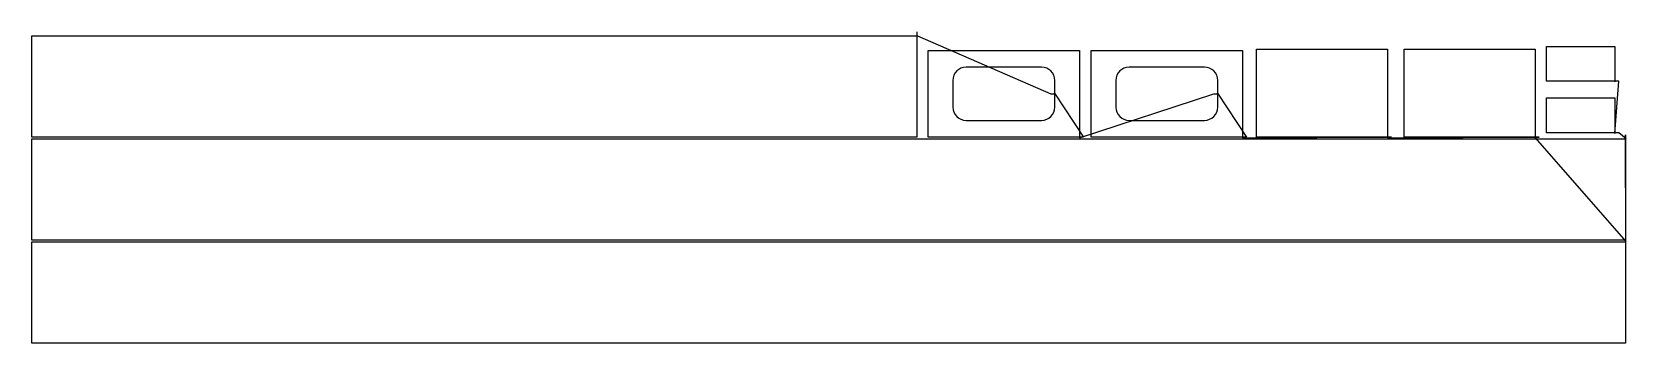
# Model space of a CAD drawing. Header units: metres. Extents: x 15 to 11970, y 15 to 2352.
import ezdxf

# ---------------------------------------------------------------- set-up
doc = ezdxf.new("R2010")
doc.units = ezdxf.units.M

msp = doc.modelspace()

# ---------------------------------------------------------------- linework, layer by layer
at = {"layer": 'TOOL_0'}
for p, q in [((15, 1561.879), (15, 2321.879)), ((15, 2321.879), (6651, 2321.879)), ((6651, 2351.879), (6651, 2321.879)), ((6651, 2321.879), (6651, 1561.879)), ((6651, 2321.879), (6656, 2321.879)), ((6656, 2321.879), (7655.905, 1887.371)), ((6735.154, 1561.621), (6735.154, 2213.121)), ((6735.154, 2213.121), (7871.654, 2213.121)), ((7871.654, 2213.121), (7871.654, 1561.621)), ((7957.399, 1561.621), (7957.399, 2213.121)), ((7957.399, 2213.121), (9093.899, 2213.121)), ((9093.899, 2213.121), (9093.899, 1561.621)), ((9197.987, 1561.451), (9197.987, 2222.951)), ((9197.987, 2222.951), (10179.487, 2222.951)), ((10179.487, 2222.951), (10179.487, 1561.451)), ((10305.371, 1561.451), (10305.371, 2222.951)), ((10305.371, 2222.951), (11286.871, 2222.951)), ((11286.871, 2222.951), (11286.871, 1561.451)), ((11373.998, 1981.362), (11373.998, 2241.862)), ((11373.998, 2241.862), (11885.498, 2241.862)), ((11885.498, 2241.862), (11885.498, 1981.362)), ((7585.905, 2087.371), (7020.905, 2087.371)), ((8808.15, 2087.371), (8243.15, 2087.371)), ((6920.905, 1987.371), (6920.905, 1787.371)), ((7685.905, 1887.371), (7685.905, 1987.371)), ((8143.15, 1987.371), (8143.15, 1787.371)), ((8908.15, 1887.371), (8908.15, 1987.371)), ((11885.498, 1981.362), (11373.998, 1981.362)), ((11885.498, 1589.978), (11915.498, 1981.362)), ((11915.498, 1981.362), (11885.498, 1981.362)), ((11885.498, 1981.362), (11885.498, 1976.362)), ((7655.905, 1887.371), (7685.905, 1887.371)), ((7685.905, 1887.371), (7682.369, 1890.907)), ((7682.369, 1890.907), (7901.654, 1561.621)), ((7685.905, 1787.37), (7685.905, 1887.371)), ((7871.654, 1556.621), (8878.15, 1887.371)), ((8878.15, 1887.371), (8908.15, 1887.371)), ((8908.15, 1887.371), (8904.614, 1890.907)), ((8904.614, 1890.907), (9123.899, 1561.621)), ((8908.15, 1787.37), (8908.15, 1887.371)), ((11373.998, 1594.978), (11373.998, 1855.478)), ((11373.998, 1855.478), (11885.498, 1855.478)), ((11885.498, 1855.478), (11885.498, 1594.978)), ((7020.905, 1687.371), (7585.905, 1687.371)), ((8243.15, 1687.371), (8808.15, 1687.371)), ((6651, 1561.879), (15, 1561.879)), ((7871.654, 1561.621), (6735.154, 1561.621)), ((7901.654, 1561.621), (7871.654, 1561.621)), ((7871.654, 1561.621), (7871.654, 1556.621)), ((9093.899, 1561.621), (7957.399, 1561.621)), ((9123.899, 1561.621), (9093.899, 1561.621)), ((9093.899, 1561.621), (9093.899, 1556.621)), ((9093.899, 1556.621), (10209.487, 1561.451)), ((10179.487, 1561.451), (9197.987, 1561.451)), ((10209.487, 1561.451), (10179.487, 1561.451)), ((10179.487, 1561.451), (10179.487, 1556.451)), ((10179.487, 1556.451), (11316.871, 1561.451)), ((11286.871, 1561.451), (10305.371, 1561.451)), ((11316.871, 1561.451), (11286.871, 1561.451)), ((11286.871, 1561.451), (11286.871, 1556.451)), ((11286.871, 1556.451), (11968.534, 778.537)), ((11885.498, 1594.978), (11373.998, 1594.978)), ((11915.498, 1594.978), (11885.498, 1594.978)), ((11885.498, 1594.978), (11885.498, 1589.978)), ((11969.998, 1548.422), (11915.498, 1594.978)), ((11968.534, 778.537), (11964.998, 1578.422)), ((11964.998, 1578.422), (11964.998, 1548.422)), ((14.998, 788.422), (14.998, 1548.422)), ((14.998, 1548.422), (11964.998, 1548.422)), ((11964.998, 1548.422), (11964.998, 788.422)), ((11964.998, 1548.422), (11969.998, 1548.422)), ((11964.998, 788.422), (14.998, 788.422)), ((14.998, 15.001), (14.998, 775.001)), ((14.998, 775.001), (11964.998, 775.001)), ((11968.534, 778.537), (11964.998, 775.001)), ((11964.998, 775.001), (11968.534, 778.537)), ((11964.998, 775.001), (11964.998, 15.001)), ((11964.998, 15.001), (14.998, 15.001))]:
    msp.add_line(p, q, dxfattribs=at)
for centre, start, end in [((7020.905, 1987.371), 90, 180), ((7585.905, 1987.371), 0, 90), ((8243.15, 1987.371), 90, 180), ((8808.15, 1987.371), 0, 90), ((7020.905, 1787.371), 180, 270), ((7585.905, 1787.371), 270, 359.999427), ((8243.15, 1787.371), 180, 270), ((8808.15, 1787.371), 270, 359.999427)]:
    msp.add_arc(centre, 100, start, end, dxfattribs=at)

doc.saveas('drawing.dxf')
